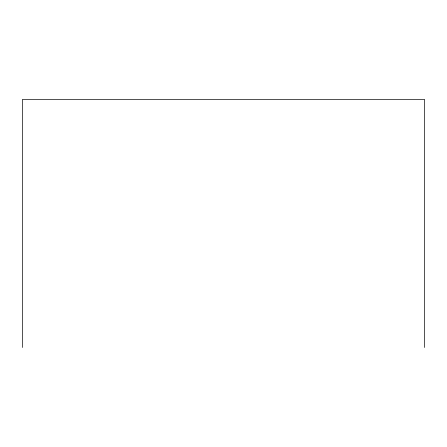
<?xml version="1.0" encoding="UTF-8"?>
<svg xmlns="http://www.w3.org/2000/svg" width="447" height="447" viewBox="0 0 447 447"><rect width="100%" height="100%" fill="white"/><g stroke="black" fill="none" stroke-linecap="round" stroke-linejoin="round"><path stroke-width="0.67" d="M424.65 347.487L424.65 99.513L22.35 99.513L22.35 347.487"/></g></svg>
